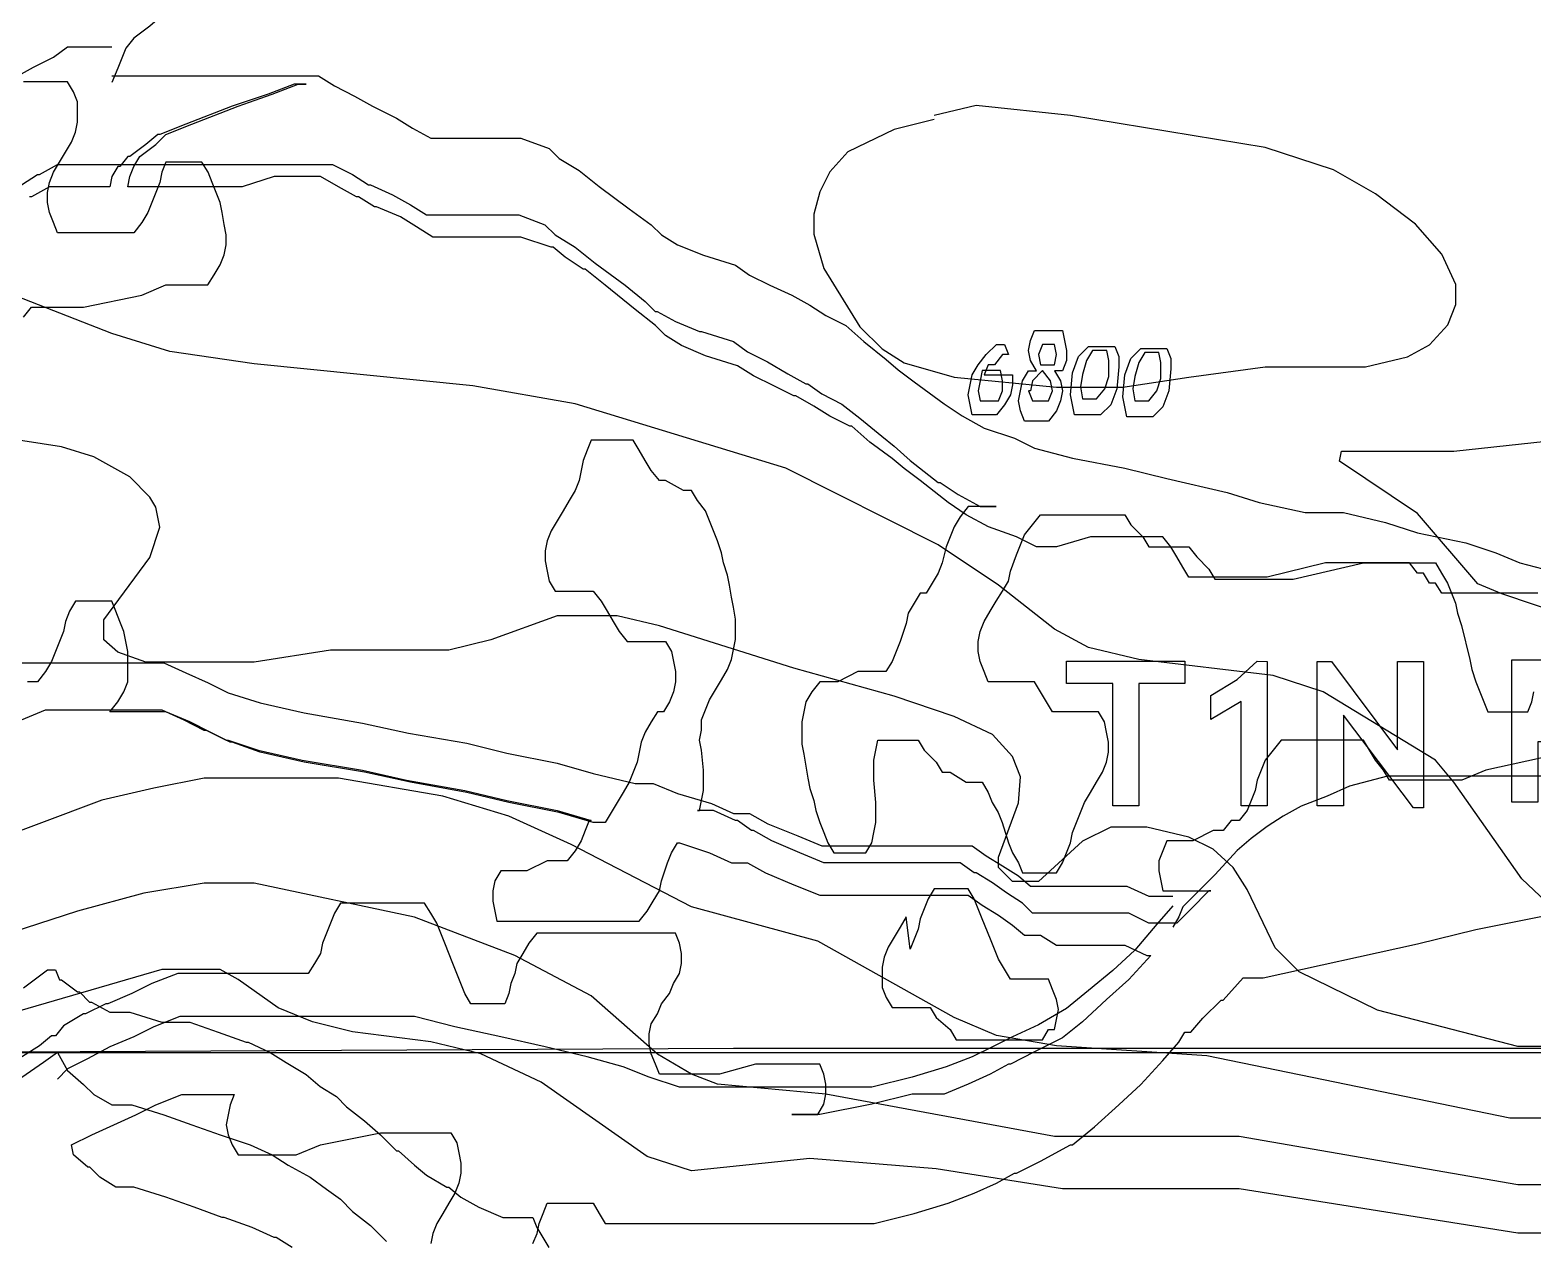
# Model space of a CAD drawing. Extents: x -0.49 to 6.91, y -0.57 to 8.11.
# Drawn here: x 0.8547 to 1.2497, y 2.2249 to 2.5431 of the extents above; entities that cross this region are included whole.
import ezdxf

# ---------------------------------------------------------------- set-up
doc = ezdxf.new("R2010")
doc.units = 0
for name, color, linetype in [('Elevations', 7, 'CONTINUOUS'), ('Grid', 7, 'CONTINUOUS'), ('Labels', 7, 'CONTINUOUS'), ('roads', 7, 'CONTINUOUS'), ('topo', 7, 'CONTINUOUS'), ('white', 7, 'CONTINUOUS')]:
    doc.layers.add(name, color=color, linetype=linetype)

msp = doc.modelspace()

# ---------------------------------------------------------------- linework, layer by layer
at = {"layer": 'Elevations', "color": 1}
for points in [[(1.127109, 2.458795), (1.127109, 2.458795), (1.127109, 2.45615), (1.126053, 2.453504), (1.125, 2.453504), (1.123947, 2.453504), (1.12553, 2.450858), (1.126056, 2.448212), (1.12553, 2.445566), (1.124477, 2.44292), (1.122368, 2.440275), (1.11973, 2.440275), (1.117621, 2.440275), (1.116039, 2.440275), (1.114983, 2.44292), (1.114457, 2.445566), (1.114983, 2.448212), (1.11551, 2.450858), (1.117092, 2.453504), (1.119201, 2.453504), (1.117619, 2.45615), (1.117092, 2.458795), (1.117619, 2.461441), (1.118674, 2.464087), (1.120256, 2.464087), (1.122892, 2.464087), (1.126055, 2.464087)], [(1.106546, 2.455091), (1.105493, 2.452445), (1.108656, 2.452445), (1.110238, 2.452445), (1.11182, 2.452445), (1.112873, 2.452445), (1.112873, 2.4498), (1.112347, 2.447154), (1.110765, 2.444508), (1.108656, 2.441862), (1.106018, 2.441862), (1.103909, 2.441862), (1.102327, 2.441862), (1.101798, 2.444508), (1.101272, 2.447154), (1.101798, 2.4498), (1.102327, 2.452445), (1.103909, 2.455091), (1.106018, 2.457737), (1.108656, 2.460383), (1.110765, 2.460383), (1.111818, 2.457737), (1.110236, 2.457737), (1.108127, 2.455091)], [(1.120255, 2.455091), (1.121835, 2.455091), (1.123946, 2.455091), (1.124473, 2.457737), (1.123946, 2.460383), (1.122364, 2.460383), (1.120782, 2.460383), (1.119726, 2.457737)], [(1.139763, 2.459854), (1.140816, 2.457208), (1.140816, 2.454562), (1.14029, 2.448741), (1.138707, 2.444508), (1.13607, 2.441862), (1.132907, 2.441862), (1.130798, 2.441862), (1.129216, 2.441862), (1.128689, 2.444508), (1.128163, 2.447154), (1.128689, 2.452975), (1.130271, 2.457208), (1.132907, 2.459854), (1.136598, 2.459854), (1.13818, 2.459854)], [(1.131327, 2.446122), (1.132909, 2.446122), (1.135018, 2.446122), (1.137127, 2.448768), (1.13818, 2.451943), (1.13818, 2.456176), (1.137653, 2.458822), (1.136071, 2.458822), (1.133962, 2.458822), (1.13238, 2.456176), (1.131324, 2.452472), (1.130798, 2.449297)], [(1.153471, 2.459325), (1.154527, 2.456679), (1.154527, 2.454033), (1.154, 2.448212), (1.152418, 2.443979), (1.149783, 2.441333), (1.146619, 2.441333), (1.14451, 2.441333), (1.142928, 2.441333), (1.142401, 2.443979), (1.141875, 2.446625), (1.142401, 2.452445), (1.143983, 2.456679), (1.146619, 2.459325), (1.15031, 2.459325), (1.151892, 2.459325)], [(1.145035, 2.445593), (1.146617, 2.445593), (1.148726, 2.445593), (1.150835, 2.448239), (1.151888, 2.451414), (1.151888, 2.455647), (1.151361, 2.458293), (1.149779, 2.458293), (1.14767, 2.458293), (1.146088, 2.455647), (1.145035, 2.451943), (1.144508, 2.448768)], [(1.104437, 2.445593), (1.106546, 2.445593), (1.108128, 2.445593), (1.109184, 2.445593), (1.110237, 2.448239), (1.110237, 2.450884), (1.10971, 2.45353), (1.108128, 2.45353), (1.106019, 2.45353), (1.104966, 2.45353), (1.10444, 2.450884), (1.103913, 2.448239)], [(1.118146, 2.445593), (1.119728, 2.445593), (1.122366, 2.445593), (1.123419, 2.448239), (1.122893, 2.450884), (1.120784, 2.45353), (1.118149, 2.450884), (1.117622, 2.448239), (1.117096, 2.448239)]]:
    msp.add_lwpolyline(points, close=True, dxfattribs=at)
at = {"layer": 'Grid', "color": 1}
for points in [[(0.833426, 2.274249), (0.8329, 2.480941), (0.832373, 2.688136), (0.831847, 2.894829), (0.830791, 3.101495), (1.038003, 3.101495), (1.245215, 3.101495), (1.452427, 3.101495), (1.659111, 3.101495), (1.659111, 2.894802), (1.658584, 2.688136), (1.658584, 2.481973), (1.658058, 2.27528), (1.451901, 2.27528), (1.245744, 2.27528), (1.039586, 2.27528)], [(0.828681, 1.442266), (0.829737, 1.649991), (0.83079, 1.858244), (0.832372, 2.065995), (0.833425, 2.274249), (1.039583, 2.274249), (1.24574, 2.274249), (1.451897, 2.274249), (1.658054, 2.274249), (1.658581, 2.067556), (1.658581, 1.860864), (1.659107, 1.654198), (1.659636, 1.447505), (1.451897, 1.444859), (1.244158, 1.442213), (1.036419, 1.439568)]]:
    msp.add_lwpolyline(points, close=True, dxfattribs=at)
at = {"layer": 'Labels', "color": 6}
for points in [[(1.146089, 2.371271), (1.146089, 2.339098), (1.139235, 2.339098), (1.139235, 2.371271), (1.127109, 2.371271), (1.127109, 2.377092), (1.158216, 2.377092), (1.158216, 2.371271)], [(1.179833, 2.377066), (1.179833, 2.339098), (1.172979, 2.339098), (1.172979, 2.366509), (1.16507, 2.361746), (1.16507, 2.368096), (1.171924, 2.37233), (1.177197, 2.377092)], [(1.220963, 2.377066), (1.220963, 2.338569), (1.218325, 2.338569), (1.199867, 2.36291), (1.199867, 2.339098), (1.193014, 2.339098), (1.193014, 2.377066), (1.196705, 2.377066), (1.214104, 2.353782), (1.214104, 2.377066)], [(1.265251, 2.37442), (1.267886, 2.370716), (1.268942, 2.365953), (1.268415, 2.362778), (1.266833, 2.360132), (1.264724, 2.357486), (1.262089, 2.357486), (1.273161, 2.340024), (1.265251, 2.340024), (1.255234, 2.355899), (1.253652, 2.355899), (1.251016, 2.355899), (1.251016, 2.340024), (1.244161, 2.340024), (1.244161, 2.377463), (1.245743, 2.377463), (1.248379, 2.377463), (1.252069, 2.377463), (1.254705, 2.377463), (1.261032, 2.377463)]]:
    msp.add_lwpolyline(points, close=True, dxfattribs=at)
at = {"layer": 'roads', "color": 7}
for points in [[(0.924642, 2.560025), (0.917788, 2.557379), (0.908825, 2.554204), (0.896171, 2.549442), (0.889317, 2.546796), (0.886153, 2.54415), (0.881935, 2.540975), (0.879826, 2.538329), (0.878773, 2.535683), (0.877718, 2.533038), (0.876135, 2.529333)], [(0.850825, 2.530709), (0.855571, 2.533355), (0.860843, 2.536001), (0.864534, 2.538647), (0.866642, 2.538647), (0.871387, 2.538647), (0.874023, 2.538647), (0.876131, 2.538647)], [(0.876134, 2.531027), (0.880879, 2.531027), (0.886152, 2.531027), (0.891951, 2.531027), (0.897751, 2.531027), (0.906187, 2.531027), (0.910405, 2.531027), (0.918841, 2.531027), (0.92675, 2.531027), (0.93044, 2.531027), (0.934658, 2.528381), (0.939931, 2.525735), (0.944676, 2.523089), (0.951003, 2.519914), (0.955221, 2.517268), (0.959966, 2.514623), (0.965766, 2.514623), (0.97157, 2.514623), (0.977897, 2.514623), (0.983697, 2.514623), (0.991078, 2.511977), (0.993713, 2.509331), (0.998986, 2.506156), (1.004259, 2.501923), (1.012168, 2.496102), (1.017966, 2.491868), (1.020604, 2.489223), (1.024822, 2.486577), (1.031676, 2.483931), (1.040112, 2.481285), (1.043802, 2.478639), (1.049075, 2.475993), (1.054875, 2.473348), (1.05962, 2.470702), (1.063838, 2.468056), (1.06911, 2.46541), (1.073855, 2.461177), (1.079655, 2.456414), (1.082819, 2.453768), (1.087036, 2.450593), (1.094945, 2.444773), (1.09969, 2.441598), (1.10549, 2.438423), (1.113399, 2.435777), (1.118671, 2.433131), (1.128689, 2.430485), (1.142397, 2.427839), (1.153469, 2.425193), (1.169291, 2.421489), (1.177727, 2.418843), (1.189854, 2.416198), (1.199871, 2.416198), (1.210944, 2.413552), (1.219379, 2.410906), (1.232033, 2.40826), (1.239942, 2.405614), (1.246269, 2.402968), (1.256287, 2.400323)], [(0.851882, 2.376722), (0.859791, 2.376722), (0.868227, 2.376722), (0.873499, 2.376722), (0.879826, 2.376722), (0.885099, 2.376722), (0.889844, 2.376722), (0.895643, 2.374076), (0.901443, 2.37143), (0.906716, 2.368784), (0.915152, 2.366138), (0.926751, 2.363493), (0.942041, 2.360847), (0.954168, 2.358201), (0.969458, 2.355555), (0.980003, 2.352909), (0.993184, 2.350263), (1.002674, 2.347618), (1.013746, 2.344972), (1.018492, 2.344972), (1.024823, 2.342326), (1.033786, 2.33968), (1.039586, 2.337034), (1.043804, 2.337034), (1.048549, 2.334388), (1.056458, 2.331213), (1.062785, 2.328568), (1.06753, 2.328568), (1.074384, 2.328568), (1.079656, 2.328568), (1.084929, 2.328568), (1.091783, 2.328568), (1.094946, 2.328568), (1.098637, 2.328568), (1.102328, 2.328568), (1.106019, 2.325922), (1.110237, 2.323276), (1.114455, 2.32063), (1.117618, 2.317984), (1.120782, 2.317984), (1.124999, 2.317984), (1.132381, 2.317984), (1.137126, 2.317984), (1.142926, 2.317984), (1.148726, 2.315338), (1.150306, 2.315338), (1.155052, 2.315338)], [(1.256288, 2.346903), (1.24627, 2.346903), (1.23678, 2.346903), (1.226235, 2.346903), (1.211468, 2.346903), (1.20145, 2.344257), (1.19565, 2.341611), (1.188796, 2.338966), (1.184051, 2.33632), (1.179833, 2.333674), (1.175615, 2.330499), (1.171924, 2.327324), (1.166125, 2.320974), (1.161379, 2.316211), (1.157689, 2.312507), (1.156633, 2.309861), (1.155051, 2.307216)], [(1.155053, 2.312745), (1.150835, 2.307983), (1.145036, 2.301104), (1.139236, 2.295812), (1.132909, 2.29052), (1.127109, 2.285758), (1.119728, 2.281525), (1.112874, 2.27835), (1.107601, 2.275704), (1.102329, 2.273058), (1.095475, 2.270412), (1.086511, 2.267766), (1.075967, 2.26512), (1.062258, 2.26512), (1.052236, 2.26512), (1.042746, 2.26512), (1.035364, 2.26512), (1.030092, 2.26512), (1.025347, 2.26512), (1.017438, 2.267766), (1.010584, 2.270412), (1.001093, 2.273058), (0.990021, 2.275704), (0.978422, 2.27835), (0.966295, 2.280995), (0.95575, 2.283641), (0.947314, 2.283641), (0.936769, 2.283641), (0.921479, 2.283641), (0.911989, 2.283641), (0.900389, 2.283641), (0.894063, 2.283641), (0.887208, 2.280995), (0.881936, 2.27835), (0.875609, 2.275704), (0.869805, 2.272529), (0.864532, 2.269883), (0.861897, 2.267237)], [(0.861898, 2.274249), (0.858207, 2.271603), (0.851353, 2.26684)], [(0.861898, 2.274249), (0.864533, 2.269486), (0.868751, 2.265782), (0.871386, 2.263136), (0.876133, 2.26049), (0.881404, 2.26049), (0.88984, 2.257844), (0.897221, 2.255199), (0.904604, 2.252553), (0.912512, 2.249907), (0.918311, 2.247261), (0.922529, 2.244615), (0.92833, 2.24144), (0.932548, 2.238265), (0.936238, 2.235619), (0.939402, 2.232444), (0.944146, 2.22874), (0.948364, 2.224507)]]:
    msp.add_lwpolyline(points, dxfattribs=at)
at = {"layer": 'topo', "color": 2}
for points in [[(1.09231, 2.51957), (1.081765, 2.516924), (1.069638, 2.511104), (1.064893, 2.505812), (1.062258, 2.50052), (1.060675, 2.494699), (1.060675, 2.489408), (1.063311, 2.480412), (1.072802, 2.465066), (1.078601, 2.459245), (1.084401, 2.455541), (1.097582, 2.451837), (1.124472, 2.449191), (1.141871, 2.449191), (1.15927, 2.451837), (1.179305, 2.454483), (1.205672, 2.454483), (1.216744, 2.457129), (1.222544, 2.460304), (1.227289, 2.465595), (1.229398, 2.470887), (1.229398, 2.476179), (1.225706, 2.484116), (1.218853, 2.492054), (1.208307, 2.499991), (1.197235, 2.506341), (1.179305, 2.512162), (1.128161, 2.520629), (1.103382, 2.523274), (1.09231, 2.520629), (1.09231, 2.520629), (1.09231, 2.520629)], [(1.25629, 2.310893), (1.246795, 2.319889), (1.228869, 2.345289), (1.224123, 2.35111), (1.194598, 2.369102), (1.181417, 2.373335), (1.146091, 2.377568), (1.13291, 2.380743), (1.123947, 2.385506), (1.109184, 2.397148), (1.093367, 2.407731), (1.053292, 2.427839), (0.997931, 2.444773), (0.971041, 2.449535), (0.913572, 2.455356), (0.891427, 2.458531), (0.876133, 2.463293), (0.835535, 2.479168)], [(1.253126, 2.27581), (1.245744, 2.27581), (1.208837, 2.285335), (1.188275, 2.295389), (1.181948, 2.301739), (1.174566, 2.317085), (1.170876, 2.322905), (1.165603, 2.327668), (1.159276, 2.330843), (1.148204, 2.333489), (1.138714, 2.333489), (1.131332, 2.329785), (1.119733, 2.319201), (1.114988, 2.319201), (1.11288, 2.319201), (1.109189, 2.322905), (1.109189, 2.325551), (1.114462, 2.339839), (1.114988, 2.346718), (1.112879, 2.35201), (1.107606, 2.35783), (1.097589, 2.362593), (1.081771, 2.367885), (1.055405, 2.375293), (1.020079, 2.386405), (1.009007, 2.389051), (1.000044, 2.389051), (0.99319, 2.389051), (0.975791, 2.382701), (0.964718, 2.380055), (0.933611, 2.380055), (0.913576, 2.37688), (0.89354, 2.37688), (0.885104, 2.37688), (0.877719, 2.379526), (0.874028, 2.382701), (0.874028, 2.387993), (0.886159, 2.404397), (0.888794, 2.412335), (0.887741, 2.417626), (0.886159, 2.420272), (0.880882, 2.425564), (0.871392, 2.430855), (0.862956, 2.433501), (0.824994, 2.439322)], [(1.258924, 2.388998), (1.241521, 2.394819), (1.235194, 2.397465), (1.219377, 2.415986), (1.198814, 2.429744), (1.199341, 2.43239), (1.214631, 2.43239), (1.228867, 2.43239), (1.263669, 2.436094)], [(1.254703, 2.256945), (1.243629, 2.256945), (1.164016, 2.273349), (1.124472, 2.275995), (1.108655, 2.278641), (1.097583, 2.283403), (1.061726, 2.303511), (1.028509, 2.312507), (0.996874, 2.328911), (0.98053, 2.33632), (0.963131, 2.341611), (0.935714, 2.346374), (0.900388, 2.346374), (0.887207, 2.343728), (0.873495, 2.340553), (0.808643, 2.316211)], [(1.254701, 2.239403), (1.245738, 2.239403), (1.172451, 2.252103), (1.161378, 2.252103), (1.137125, 2.252103), (1.123944, 2.252103), (1.063834, 2.263215), (1.035362, 2.265861), (1.028508, 2.268507), (1.019545, 2.273799), (1.002146, 2.289145), (0.982111, 2.299728), (0.955749, 2.309782), (0.913569, 2.318778), (0.900388, 2.318778), (0.88457, 2.316132), (0.867167, 2.31137), (0.836059, 2.301315)], [(1.254704, 2.226729), (1.24574, 2.226729), (1.172453, 2.238371), (1.126056, 2.238371), (1.092839, 2.243663), (1.059618, 2.246309), (1.028511, 2.243134), (1.016912, 2.246838), (0.988967, 2.266417), (0.97315, 2.273825), (0.959969, 2.277), (0.939406, 2.279646), (0.928862, 2.282292), (0.919898, 2.285996), (0.909354, 2.293404), (0.904608, 2.29605), (0.898281, 2.29605), (0.889318, 2.29605), (0.849243, 2.284409)]]:
    msp.add_lwpolyline(points, dxfattribs=at)
at = {"layer": 'white', "color": 7}
for points in [[(0.852935, 2.46758), (0.855043, 2.470225), (0.857152, 2.470225), (0.859787, 2.470225), (0.862423, 2.470225), (0.865586, 2.470225), (0.86875, 2.470225), (0.88404, 2.4734), (0.890367, 2.476046), (0.89353, 2.476046), (0.896166, 2.476046), (0.898801, 2.476046), (0.901436, 2.476046), (0.903018, 2.478692), (0.904601, 2.481338), (0.905654, 2.483984), (0.90618, 2.48663), (0.90618, 2.489275), (0.905654, 2.491921), (0.905127, 2.495096), (0.904601, 2.497742), (0.903548, 2.500388), (0.902492, 2.503034), (0.901439, 2.50568), (0.899857, 2.508325), (0.897748, 2.508325), (0.896166, 2.508325), (0.894057, 2.508325), (0.891948, 2.508325), (0.890366, 2.508325), (0.889313, 2.50568), (0.888786, 2.503034), (0.887731, 2.500388), (0.886678, 2.497742), (0.885622, 2.495096), (0.884043, 2.49245), (0.881934, 2.489805), (0.879296, 2.489805), (0.876661, 2.489805), (0.874025, 2.489805), (0.87139, 2.489805), (0.868755, 2.489805), (0.866117, 2.489805), (0.864008, 2.489805), (0.8619, 2.489805), (0.860846, 2.49245), (0.859791, 2.495096), (0.859264, 2.497742), (0.859264, 2.500388), (0.859791, 2.503034), (0.860846, 2.50568), (0.862429, 2.508325), (0.864008, 2.510971), (0.86559, 2.513617), (0.866646, 2.516263), (0.867173, 2.518909), (0.867173, 2.521555), (0.867173, 2.5242), (0.866117, 2.526846), (0.864535, 2.529492), (0.86295, 2.529492), (0.860312, 2.529492), (0.858203, 2.529492), (0.855568, 2.529492), (0.852933, 2.529492)], [(1.250988, 2.395004), (1.248879, 2.395004), (1.24677, 2.395004), (1.244135, 2.395004), (1.241497, 2.395004), (1.235722, 2.395004), (1.233087, 2.395004), (1.230449, 2.395004), (1.22834, 2.395004), (1.225705, 2.395004), (1.224123, 2.39765), (1.22254, 2.39765), (1.220958, 2.400296), (1.219376, 2.400296), (1.217267, 2.402942), (1.215158, 2.402942), (1.212523, 2.402942), (1.209888, 2.402942), (1.207253, 2.402942), (1.204089, 2.402942), (1.201454, 2.402942), (1.195127, 2.402942), (1.179832, 2.399238), (1.177196, 2.399238), (1.174032, 2.399238), (1.171397, 2.399238), (1.168234, 2.399238), (1.165599, 2.399238), (1.16349, 2.399238), (1.161381, 2.399238), (1.159273, 2.399238), (1.15769, 2.401884), (1.156108, 2.404529), (1.154526, 2.407175), (1.152417, 2.409821), (1.150309, 2.409821), (1.147671, 2.409821), (1.145035, 2.409821), (1.1424, 2.409821), (1.139765, 2.409821), (1.136601, 2.409821), (1.133438, 2.409821), (1.124475, 2.407175), (1.119729, 2.407175), (1.119202, 2.407175), (1.11393, 2.409821), (1.106548, 2.412467), (1.100749, 2.415642), (1.096003, 2.418817), (1.088622, 2.424638), (1.084404, 2.427813), (1.08124, 2.430459), (1.075441, 2.434692), (1.070696, 2.438925), (1.07017, 2.438925), (1.064897, 2.441571), (1.064897, 2.441571), (1.060679, 2.444217), (1.055934, 2.446863), (1.055407, 2.446863), (1.050134, 2.449509), (1.044862, 2.452154), (1.040644, 2.4548), (1.032208, 2.457446), (1.025881, 2.460092), (1.021663, 2.462738), (1.019028, 2.465384), (1.013755, 2.469617), (1.005847, 2.475967), (1.000574, 2.4802), (1.000047, 2.4802), (0.995298, 2.483375), (0.992135, 2.486021), (0.991608, 2.486021), (0.983699, 2.488667), (0.978418, 2.488667), (0.972091, 2.488667), (0.966291, 2.488667), (0.960492, 2.488667), (0.956274, 2.491313), (0.952056, 2.493959), (0.945729, 2.496604), (0.945203, 2.496604), (0.940985, 2.49925), (0.940458, 2.49925), (0.935712, 2.501896), (0.930967, 2.504542), (0.930439, 2.504542), (0.927276, 2.504542), (0.919367, 2.504542), (0.918841, 2.504542), (0.910405, 2.501896), (0.906186, 2.501896), (0.89775, 2.501896), (0.89195, 2.501896), (0.886678, 2.501896), (0.880878, 2.501896), (0.880352, 2.501896), (0.880878, 2.504542), (0.881934, 2.507188), (0.883516, 2.509834), (0.887734, 2.513009), (0.890372, 2.515654), (0.897226, 2.5183), (0.909352, 2.523063), (0.918316, 2.526238), (0.92517, 2.528884), (0.925696, 2.528884), (0.926223, 2.528884), (0.926223, 2.528884), (0.926749, 2.528884), (0.926749, 2.528884), (0.927276, 2.528884), (0.927276, 2.528884), (0.927276, 2.528884), (0.927276, 2.528884), (0.927276, 2.528884), (0.926748, 2.528884), (0.926748, 2.528884), (0.926222, 2.528884), (0.925695, 2.528884), (0.925169, 2.528884), (0.924642, 2.528884), (0.924115, 2.528884), (0.917261, 2.526238), (0.90777, 2.523063), (0.895643, 2.5183), (0.888789, 2.515654), (0.888263, 2.515654), (0.8851, 2.513009), (0.880882, 2.509834), (0.880355, 2.509834), (0.878244, 2.507188), (0.877717, 2.507188), (0.876138, 2.504542), (0.876138, 2.504542), (0.875611, 2.501896), (0.875082, 2.501896), (0.874029, 2.501896), (0.87192, 2.501896), (0.867175, 2.501896), (0.866649, 2.501896), (0.86454, 2.501896), (0.864014, 2.501896), (0.860323, 2.501896), (0.859796, 2.501896), (0.855051, 2.49925), (0.854525, 2.49925)], [(0.852405, 2.502425), (0.856623, 2.505071), (0.85715, 2.505071), (0.861895, 2.507717), (0.865058, 2.507717), (0.866114, 2.507717), (0.871386, 2.507717), (0.873494, 2.507717), (0.876132, 2.507717), (0.88035, 2.507717), (0.885622, 2.507717), (0.891422, 2.507717), (0.891949, 2.507717), (0.897749, 2.507717), (0.906184, 2.507717), (0.910402, 2.507717), (0.910928, 2.507717), (0.919364, 2.507717), (0.926746, 2.507717), (0.929909, 2.507717), (0.934127, 2.507717), (0.9394, 2.505071), (0.943618, 2.502425), (0.944145, 2.502425), (0.949944, 2.499779), (0.95469, 2.497134), (0.958908, 2.494488), (0.959434, 2.494488), (0.959961, 2.494488), (0.965233, 2.494488), (0.97156, 2.494488), (0.977887, 2.494488), (0.983159, 2.494488), (0.990014, 2.491842), (0.992649, 2.489196), (0.997921, 2.486021), (1.003198, 2.481788), (1.011107, 2.475967), (1.016379, 2.471734), (1.019014, 2.469088), (1.019541, 2.469088), (1.019541, 2.469088), (1.024286, 2.466442), (1.024286, 2.466442), (1.030613, 2.463796), (1.03114, 2.463796), (1.039576, 2.46115), (1.043266, 2.458504), (1.048539, 2.455859), (1.053811, 2.452684), (1.058556, 2.450038), (1.059083, 2.450038), (1.062774, 2.447392), (1.068046, 2.444746), (1.072791, 2.441042), (1.078591, 2.436279), (1.081755, 2.433634), (1.085973, 2.429929), (1.093354, 2.424109), (1.09388, 2.424109), (1.098626, 2.420934), (1.104425, 2.417759), (1.104952, 2.417759), (1.108643, 2.417759), (1.106534, 2.417759), (1.103899, 2.417759), (1.101263, 2.417759), (1.099155, 2.415113), (1.097572, 2.412467), (1.096519, 2.409821), (1.095464, 2.407175), (1.094411, 2.402942), (1.093355, 2.400296), (1.091773, 2.39765), (1.09019, 2.395004), (1.088608, 2.395004), (1.087026, 2.392359), (1.085444, 2.389713), (1.084917, 2.387067), (1.083335, 2.382304), (1.082279, 2.379659), (1.081226, 2.377013), (1.079644, 2.374367), (1.077535, 2.374367), (1.0749, 2.374367), (1.072262, 2.374367), (1.06699, 2.371721), (1.064355, 2.371721), (1.062246, 2.371721), (1.060138, 2.369075), (1.058555, 2.366429), (1.058029, 2.363784), (1.057502, 2.361138), (1.057502, 2.358492), (1.057502, 2.355317), (1.058029, 2.352671), (1.058555, 2.349496), (1.059082, 2.346321), (1.059608, 2.343675), (1.060664, 2.3405), (1.061191, 2.337854), (1.062244, 2.334679), (1.063299, 2.332034), (1.064352, 2.329388), (1.065935, 2.326742), (1.067517, 2.326742), (1.069099, 2.326742), (1.071208, 2.326742), (1.07279, 2.326742), (1.074372, 2.326742), (1.075954, 2.329388), (1.076481, 2.332034), (1.077007, 2.334679), (1.077007, 2.337325), (1.077007, 2.339971), (1.076481, 2.345792), (1.076481, 2.348438), (1.076481, 2.351084), (1.077007, 2.353729), (1.077534, 2.356375), (1.079116, 2.356375), (1.080698, 2.356375), (1.082281, 2.356375), (1.084389, 2.356375), (1.086498, 2.356375), (1.08808, 2.356375), (1.089662, 2.353729), (1.092825, 2.350554), (1.094407, 2.347909), (1.096516, 2.347909), (1.100734, 2.345263), (1.102843, 2.345263), (1.104952, 2.345263), (1.106534, 2.342617), (1.10759, 2.339971), (1.109172, 2.337325), (1.110225, 2.334679), (1.111807, 2.329388), (1.11286, 2.326742), (1.114442, 2.324096), (1.115498, 2.32145), (1.11708, 2.32145), (1.118663, 2.32145), (1.120771, 2.32145), (1.12288, 2.32145), (1.124462, 2.32145), (1.126044, 2.324096), (1.127097, 2.326742), (1.128151, 2.329388), (1.12868, 2.332034), (1.129733, 2.334679), (1.130788, 2.337325), (1.131841, 2.339971), (1.133424, 2.342617), (1.135006, 2.345263), (1.136585, 2.347909), (1.137641, 2.350554), (1.138168, 2.3532), (1.138168, 2.355846), (1.137641, 2.358492), (1.137115, 2.361138), (1.135532, 2.363784), (1.13395, 2.363784), (1.131841, 2.363784), (1.129733, 2.363784), (1.127624, 2.363784), (1.125515, 2.363784), (1.123407, 2.363784), (1.121824, 2.366429), (1.120242, 2.369075), (1.11866, 2.371721), (1.116551, 2.371721), (1.114969, 2.371721), (1.112334, 2.371721), (1.110225, 2.371721), (1.108116, 2.371721), (1.106537, 2.371721), (1.105481, 2.374367), (1.104428, 2.377013), (1.103899, 2.379659), (1.103899, 2.382304), (1.104428, 2.38495), (1.105481, 2.387596), (1.107063, 2.390242), (1.108645, 2.392888), (1.110228, 2.395534), (1.11181, 2.398179), (1.112336, 2.400825), (1.113919, 2.405059), (1.114972, 2.407704), (1.116027, 2.41035), (1.118136, 2.412996), (1.120245, 2.415642), (1.122354, 2.415642), (1.124989, 2.415642), (1.127624, 2.415642), (1.130259, 2.415642), (1.133423, 2.415642), (1.136058, 2.415642), (1.138167, 2.415642), (1.140276, 2.415642), (1.142385, 2.415642), (1.143967, 2.412996), (1.14713, 2.409821), (1.148712, 2.407175), (1.150821, 2.407175), (1.152929, 2.407175), (1.155038, 2.407175), (1.157673, 2.407175), (1.159255, 2.407175), (1.161364, 2.404529), (1.164527, 2.401354), (1.166109, 2.398709), (1.167691, 2.398709), (1.1698, 2.398709), (1.172435, 2.398709), (1.175071, 2.398709), (1.177709, 2.398709), (1.180872, 2.398709), (1.183507, 2.398709), (1.186671, 2.398709), (1.205129, 2.402942), (1.208292, 2.402942), (1.211456, 2.402942), (1.214091, 2.402942), (1.217254, 2.402942), (1.21989, 2.402942), (1.221998, 2.402942), (1.224107, 2.402942), (1.225689, 2.400296), (1.227271, 2.39765), (1.228324, 2.395004), (1.22938, 2.392359), (1.229907, 2.389713), (1.23096, 2.386538), (1.233071, 2.377542), (1.233598, 2.374896), (1.234651, 2.371721), (1.235706, 2.369075), (1.236759, 2.366429), (1.237815, 2.363784), (1.239397, 2.363784), (1.240979, 2.363784), (1.243088, 2.363784), (1.24467, 2.363784), (1.246779, 2.363784), (1.248361, 2.363784), (1.249417, 2.366429), (1.249944, 2.369075)], [(1.258911, 2.3532), (1.237294, 2.348438), (1.230967, 2.345792), (1.227803, 2.345792), (1.225168, 2.345792), (1.222013, 2.345792), (1.219375, 2.345792), (1.21674, 2.345792), (1.214105, 2.345792), (1.211996, 2.345792), (1.210414, 2.348438), (1.208305, 2.351084), (1.206723, 2.353729), (1.205143, 2.356375), (1.203561, 2.356375), (1.200926, 2.356375), (1.198817, 2.356375), (1.196179, 2.356375), (1.193544, 2.356375), (1.190909, 2.356375), (1.188273, 2.356375), (1.185638, 2.356375), (1.183524, 2.356375), (1.181415, 2.353729), (1.179307, 2.351084), (1.178254, 2.348438), (1.177198, 2.345792), (1.176671, 2.343146), (1.175618, 2.3405), (1.174563, 2.337854), (1.172454, 2.335209), (1.170345, 2.335209), (1.168236, 2.332563), (1.165601, 2.332563), (1.160328, 2.329917), (1.157693, 2.329917), (1.155584, 2.329917), (1.153475, 2.329917), (1.152422, 2.327271), (1.151367, 2.324625), (1.151367, 2.321979), (1.151893, 2.319334), (1.15242, 2.316688), (1.154002, 2.316688), (1.156111, 2.316688), (1.158219, 2.316688), (1.160855, 2.316688), (1.16349, 2.316688), (1.165072, 2.316688), (1.164546, 2.316688), (1.164546, 2.316688), (1.159801, 2.311925), (1.15611, 2.308221), (1.155057, 2.308221), (1.155057, 2.308221), (1.154001, 2.308221), (1.150838, 2.308221), (1.149256, 2.308221), (1.148729, 2.308221), (1.143456, 2.310867), (1.137657, 2.310867), (1.132384, 2.310867), (1.12553, 2.310867), (1.121312, 2.310867), (1.120786, 2.310867), (1.11815, 2.310867), (1.115512, 2.313513), (1.111296, 2.316159), (1.107605, 2.318804), (1.103387, 2.32145), (1.10286, 2.32145), (1.099169, 2.324096), (1.095478, 2.324096), (1.092315, 2.324096), (1.091789, 2.324096), (1.085462, 2.324096), (1.084925, 2.324096), (1.079653, 2.324096), (1.074907, 2.324096), (1.068053, 2.324096), (1.063308, 2.324096), (1.063308, 2.324096), (1.056981, 2.326742), (1.049599, 2.329917), (1.044854, 2.332563), (1.044327, 2.332563), (1.040636, 2.335209), (1.04011, 2.335209), (1.03431, 2.337854), (1.033784, 2.337854), (1.030093, 2.337854), (1.03062, 2.337854), (1.031146, 2.3405), (1.031673, 2.343146), (1.031673, 2.345792), (1.031673, 2.348438), (1.031146, 2.353729), (1.03062, 2.356375), (1.031146, 2.359021), (1.031146, 2.361667), (1.032202, 2.364313), (1.033255, 2.366959), (1.034837, 2.369604), (1.036417, 2.37225), (1.037999, 2.374896), (1.039054, 2.377542), (1.039581, 2.380188), (1.040108, 2.382834), (1.040108, 2.385479), (1.040108, 2.388125), (1.039581, 2.3913), (1.039054, 2.393946), (1.038528, 2.397121), (1.038001, 2.399767), (1.036946, 2.402942), (1.036419, 2.405588), (1.035366, 2.408763), (1.03431, 2.411409), (1.033257, 2.414054), (1.032202, 2.4167), (1.030093, 2.419346), (1.028511, 2.421992), (1.026402, 2.421992), (1.021657, 2.424638), (1.020077, 2.424638), (1.017966, 2.427284), (1.016384, 2.429929), (1.014802, 2.432575), (1.013219, 2.435221), (1.011637, 2.435221), (1.009529, 2.435221), (1.00742, 2.435221), (1.005311, 2.435221), (1.003729, 2.435221), (1.002147, 2.435221), (1.001094, 2.432575), (1.000038, 2.429929), (0.999511, 2.427284), (0.998985, 2.424638), (0.997927, 2.421992), (0.996344, 2.419346), (0.994762, 2.4167), (0.99318, 2.414054), (0.991598, 2.411409), (0.990545, 2.408763), (0.990018, 2.406117), (0.990018, 2.403471), (0.990545, 2.400825), (0.991071, 2.398179), (0.992653, 2.395534), (0.994236, 2.395534), (0.996344, 2.395534), (0.998453, 2.395534), (1.000567, 2.395534), (1.002676, 2.395534), (1.004785, 2.392888), (1.006367, 2.390242), (1.007949, 2.387596), (1.009531, 2.38495), (1.01164, 2.382304), (1.013749, 2.382304), (1.015857, 2.382304), (1.017966, 2.382304), (1.020075, 2.382304), (1.021654, 2.382304), (1.023237, 2.379659), (1.023763, 2.377013), (1.02429, 2.374367), (1.02429, 2.371721), (1.023763, 2.369075), (1.02271, 2.366429), (1.021128, 2.363784), (1.019546, 2.363784), (1.017963, 2.361138), (1.016381, 2.358492), (1.015326, 2.355846), (1.014799, 2.3532), (1.014273, 2.350554), (1.013219, 2.347909), (1.012164, 2.345263), (1.010582, 2.342617), (1.009002, 2.339971), (1.00742, 2.337325), (1.005838, 2.334679), (1.004785, 2.334679), (1.002676, 2.334679), (0.993708, 2.337325), (0.980527, 2.339971), (0.969455, 2.342617), (0.954692, 2.345263), (0.942566, 2.347909), (0.926748, 2.350554), (0.915149, 2.3532), (0.915149, 2.3532), (0.907767, 2.355846), (0.90724, 2.355846), (0.901968, 2.358492), (0.896695, 2.361138), (0.890368, 2.363784), (0.885623, 2.363784), (0.879823, 2.363784), (0.875606, 2.363784), (0.877715, 2.366429), (0.879294, 2.369075), (0.88035, 2.371721), (0.88035, 2.374367), (0.88035, 2.377013), (0.88035, 2.379659), (0.879823, 2.382304), (0.879297, 2.38495), (0.878241, 2.387596), (0.877188, 2.390242), (0.876133, 2.392888), (0.87455, 2.392888), (0.872442, 2.392888), (0.870333, 2.392888), (0.868751, 2.392888), (0.866642, 2.392888), (0.86506, 2.390242), (0.864007, 2.387596), (0.86348, 2.38495), (0.862427, 2.382304), (0.861371, 2.379659), (0.860318, 2.377013), (0.858736, 2.374367), (0.856627, 2.371721), (0.853992, 2.371721)], [(0.852407, 2.361667), (0.858734, 2.364313), (0.861369, 2.364313), (0.868223, 2.364313), (0.872968, 2.364313), (0.879295, 2.364313), (0.885095, 2.364313), (0.889313, 2.364313), (0.895112, 2.361667), (0.900385, 2.359021), (0.900912, 2.359021), (0.906184, 2.356375), (0.90671, 2.356375), (0.914619, 2.353729), (0.926219, 2.351084), (0.942036, 2.348438), (0.953635, 2.345792), (0.968925, 2.343146), (0.979998, 2.3405), (0.993179, 2.337854), (1.002146, 2.335209), (1.00162, 2.335209), (1.000567, 2.332563), (0.999511, 2.329917), (0.997926, 2.327271), (0.995817, 2.324625), (0.993182, 2.324625), (0.990544, 2.324625), (0.985272, 2.321979), (0.982637, 2.321979), (0.980528, 2.321979), (0.97842, 2.321979), (0.976837, 2.319334), (0.976311, 2.316688), (0.976311, 2.314042), (0.976837, 2.311396), (0.977364, 2.30875), (0.978946, 2.30875), (0.981055, 2.30875), (0.983164, 2.30875), (0.985799, 2.30875), (0.988434, 2.30875), (0.991598, 2.30875), (0.994761, 2.30875), (0.997925, 2.30875), (1.000566, 2.30875), (1.00373, 2.30875), (1.006893, 2.30875), (1.009531, 2.30875), (1.012166, 2.30875), (1.014801, 2.30875), (1.01691, 2.311396), (1.018492, 2.314042), (1.020074, 2.316688), (1.020601, 2.319334), (1.022183, 2.324096), (1.023239, 2.326742), (1.024821, 2.329388), (1.025347, 2.329388), (1.033257, 2.326742), (1.039056, 2.324096), (1.043274, 2.324096), (1.048019, 2.32145), (1.0554, 2.318275), (1.062254, 2.315629), (1.066999, 2.315629), (1.067526, 2.315629), (1.07438, 2.315629), (1.079653, 2.315629), (1.084925, 2.315629), (1.091252, 2.315629), (1.094416, 2.315629), (1.098106, 2.315629), (1.10127, 2.315629), (1.104961, 2.312984), (1.109179, 2.310338), (1.112869, 2.307692), (1.116033, 2.305046), (1.116559, 2.305046), (1.117086, 2.305046), (1.119721, 2.305046), (1.120248, 2.305046), (1.124466, 2.3024), (1.131846, 2.3024), (1.13712, 2.3024), (1.142392, 2.3024), (1.148192, 2.299754), (1.149247, 2.299754), (1.143447, 2.293404), (1.137647, 2.288113), (1.13132, 2.282292), (1.126048, 2.278059), (1.118667, 2.274354), (1.112339, 2.271179), (1.111813, 2.271179), (1.107068, 2.268534), (1.101268, 2.265888), (1.094942, 2.263242), (1.086506, 2.263242), (1.075961, 2.260596), (1.062252, 2.25795), (1.054872, 2.25795), (1.057507, 2.25795), (1.059616, 2.25795), (1.061725, 2.25795), (1.063307, 2.260596), (1.063833, 2.263242), (1.063833, 2.265888), (1.063307, 2.268534), (1.062251, 2.271179), (1.061198, 2.271179), (1.05909, 2.271179), (1.056981, 2.271179), (1.054345, 2.271179), (1.051181, 2.271179), (1.048018, 2.271179), (1.04538, 2.271179), (1.03589, 2.268534), (1.032727, 2.268534), (1.030089, 2.268534), (1.026926, 2.268534), (1.024292, 2.268534), (1.022183, 2.268534), (1.020075, 2.268534), (1.019019, 2.271179), (1.017966, 2.273825), (1.017439, 2.276471), (1.017439, 2.279117), (1.017966, 2.281763), (1.019548, 2.284409), (1.020601, 2.287054), (1.02271, 2.2897), (1.023763, 2.292346), (1.025345, 2.294992), (1.025872, 2.297638), (1.025872, 2.300284), (1.025345, 2.302929), (1.024292, 2.305575), (1.023236, 2.305575), (1.021128, 2.305575), (1.019019, 2.305575), (1.016383, 2.305575), (1.013747, 2.305575), (1.010583, 2.305575), (1.007948, 2.305575), (1.004785, 2.305575), (1.001621, 2.305575), (0.998453, 2.305575), (0.995818, 2.305575), (0.992654, 2.305575), (0.990017, 2.305575), (0.987908, 2.305575), (0.985799, 2.302929), (0.984217, 2.300284), (0.982635, 2.297638), (0.982108, 2.294992), (0.981053, 2.292346), (0.980526, 2.2897), (0.979473, 2.287054), (0.977891, 2.287054), (0.976309, 2.287054), (0.9742, 2.287054), (0.972091, 2.287054), (0.970512, 2.287054), (0.968929, 2.2897), (0.967874, 2.292346), (0.966821, 2.294992), (0.965768, 2.297638), (0.963656, 2.302929), (0.962603, 2.305575), (0.96155, 2.308221), (0.959968, 2.310867), (0.958386, 2.313513), (0.956277, 2.313513), (0.954168, 2.313513), (0.951533, 2.313513), (0.948898, 2.313513), (0.94626, 2.313513), (0.943625, 2.313513), (0.940989, 2.313513), (0.938354, 2.313513), (0.936245, 2.313513), (0.934663, 2.310867), (0.933607, 2.308221), (0.932554, 2.305575), (0.931499, 2.302929), (0.930972, 2.300284), (0.92939, 2.297638), (0.927808, 2.294992), (0.925699, 2.294992), (0.923064, 2.294992), (0.920955, 2.294992), (0.911985, 2.294992), (0.900385, 2.294992), (0.894058, 2.294992), (0.893531, 2.294992), (0.886677, 2.292346), (0.881404, 2.2897), (0.875077, 2.287054), (0.874551, 2.287054), (0.869278, 2.284409), (0.868752, 2.284409), (0.863479, 2.281234), (0.86137, 2.278588), (0.860844, 2.278588), (0.860317, 2.278588), (0.857154, 2.275942), (0.857154, 2.275942), (0.8503, 2.271709)], [(0.986862, 2.223978), (0.987915, 2.226624), (0.988441, 2.229269), (0.989497, 2.231915), (0.99055, 2.234561), (0.992132, 2.234561), (0.993714, 2.234561), (0.995823, 2.234561), (0.997932, 2.234561), (0.999514, 2.234561), (1.001096, 2.234561), (1.002678, 2.234561), (1.004261, 2.231915), (1.005843, 2.229269), (1.007952, 2.229269), (1.01006, 2.229269), (1.012696, 2.229269), (1.015334, 2.229269), (1.017969, 2.229269), (1.021132, 2.229269), (1.024296, 2.229269), (1.030096, 2.229269), (1.033259, 2.229269), (1.034841, 2.229269), (1.035367, 2.229269), (1.042749, 2.229269), (1.05224, 2.229269), (1.062262, 2.229269), (1.076497, 2.229269), (1.087042, 2.231915), (1.096006, 2.234561), (1.10286, 2.237207), (1.108659, 2.239853), (1.113404, 2.242499), (1.11393, 2.242499), (1.120257, 2.245674), (1.128165, 2.249907), (1.128692, 2.249907), (1.134492, 2.254669), (1.140819, 2.26049), (1.146619, 2.265782), (1.152418, 2.272132), (1.156636, 2.276894), (1.156636, 2.276894), (1.158218, 2.27954), (1.159271, 2.27954), (1.1598, 2.27954), (1.162963, 2.283244), (1.162963, 2.283244), (1.167708, 2.288007), (1.168235, 2.288007), (1.173508, 2.293828), (1.174561, 2.293828), (1.178779, 2.293828), (1.219377, 2.302824), (1.234667, 2.306528), (1.253125, 2.310232)], [(0.852932, 2.291182), (0.859259, 2.295944), (0.859785, 2.295944), (0.861367, 2.295944), (0.86242, 2.293299), (0.86242, 2.293299), (0.862947, 2.293299), (0.867165, 2.290124), (0.867692, 2.290124), (0.870327, 2.287478), (0.870853, 2.287478), (0.875599, 2.284832), (0.876126, 2.284832), (0.880871, 2.284832), (0.889307, 2.282186), (0.889833, 2.282186), (0.896687, 2.282186), (0.904068, 2.27954), (0.91145, 2.276894), (0.911977, 2.276894), (0.917777, 2.274249), (0.921995, 2.271603), (0.927267, 2.268428), (0.930958, 2.265253), (0.935176, 2.262607), (0.937811, 2.259961), (0.937811, 2.259961), (0.942556, 2.256257), (0.946774, 2.252553), (0.946774, 2.252553), (0.950992, 2.248319), (0.951519, 2.248319), (0.955737, 2.244615), (0.958901, 2.241969), (0.964173, 2.238794), (0.964699, 2.238794), (0.967863, 2.236149), (0.972608, 2.233503), (0.978935, 2.230857), (0.979462, 2.230857), (0.986316, 2.230857), (0.986842, 2.230857), (0.987898, 2.228211), (0.989478, 2.225565), (0.99106, 2.222919)], [(0.9236, 2.222919), (0.919382, 2.225565), (0.918853, 2.225565), (0.913054, 2.228211), (0.905673, 2.230857), (0.905144, 2.230857), (0.897763, 2.233503), (0.890382, 2.236149), (0.881946, 2.238794), (0.8772, 2.238794), (0.872983, 2.24144), (0.870345, 2.244086), (0.869819, 2.244086), (0.866123, 2.247261), (0.865597, 2.249907), (0.870874, 2.252553), (0.876674, 2.255199), (0.882473, 2.257844), (0.887746, 2.26049), (0.8946, 2.263136), (0.9004, 2.263136), (0.908308, 2.263136), (0.907255, 2.26049), (0.906728, 2.257844), (0.906202, 2.255199), (0.906728, 2.252553), (0.907781, 2.249907), (0.909364, 2.247261), (0.910946, 2.247261), (0.913581, 2.247261), (0.916216, 2.247261), (0.918852, 2.247261), (0.92149, 2.247261), (0.924652, 2.247261), (0.930979, 2.249907), (0.946796, 2.253082), (0.949961, 2.253082), (0.953123, 2.253082), (0.955759, 2.253082), (0.958397, 2.253082), (0.961032, 2.253082), (0.963667, 2.253082), (0.965249, 2.253082), (0.966831, 2.250436), (0.967358, 2.24779), (0.967884, 2.245144), (0.967884, 2.242499), (0.967358, 2.239853), (0.966302, 2.237207), (0.96472, 2.234561), (0.963138, 2.231915), (0.961556, 2.229269), (0.9605, 2.226624), (0.959973, 2.223978)]]:
    msp.add_lwpolyline(points, dxfattribs=at)
msp.add_lwpolyline([(1.084931, 2.309861), (1.083351, 2.307216), (1.081769, 2.30457), (1.080187, 2.301924), (1.079134, 2.299278), (1.078607, 2.296632), (1.078607, 2.293986), (1.078607, 2.291341), (1.07966, 2.288695), (1.081242, 2.286049), (1.082824, 2.286049), (1.084933, 2.286049), (1.087042, 2.286049), (1.089151, 2.286049), (1.091259, 2.286049), (1.092842, 2.283403), (1.096533, 2.280228), (1.098115, 2.277582), (1.100223, 2.277582), (1.102332, 2.277582), (1.104967, 2.277582), (1.107603, 2.277582), (1.110238, 2.277582), (1.112876, 2.277582), (1.115511, 2.277582), (1.118146, 2.277582), (1.120782, 2.277582), (1.122364, 2.280228), (1.123946, 2.280228), (1.124473, 2.282874), (1.124999, 2.28552), (1.124473, 2.288166), (1.123417, 2.290811), (1.122364, 2.293457), (1.120782, 2.293457), (1.118673, 2.293457), (1.116564, 2.293457), (1.114455, 2.293457), (1.112347, 2.293457), (1.110764, 2.296103), (1.109182, 2.298749), (1.108127, 2.301395), (1.107074, 2.304041), (1.104965, 2.309332), (1.103909, 2.311978), (1.102856, 2.314624), (1.101274, 2.31727), (1.099692, 2.31727), (1.098109, 2.31727), (1.096001, 2.31727), (1.093892, 2.31727), (1.09231, 2.31727), (1.090728, 2.314624), (1.089675, 2.311978), (1.088619, 2.309332), (1.088092, 2.306686), (1.087037, 2.304041), (1.085984, 2.301395), (1.084931, 2.309861)], close=True, dxfattribs=at)

doc.saveas('drawing.dxf')
